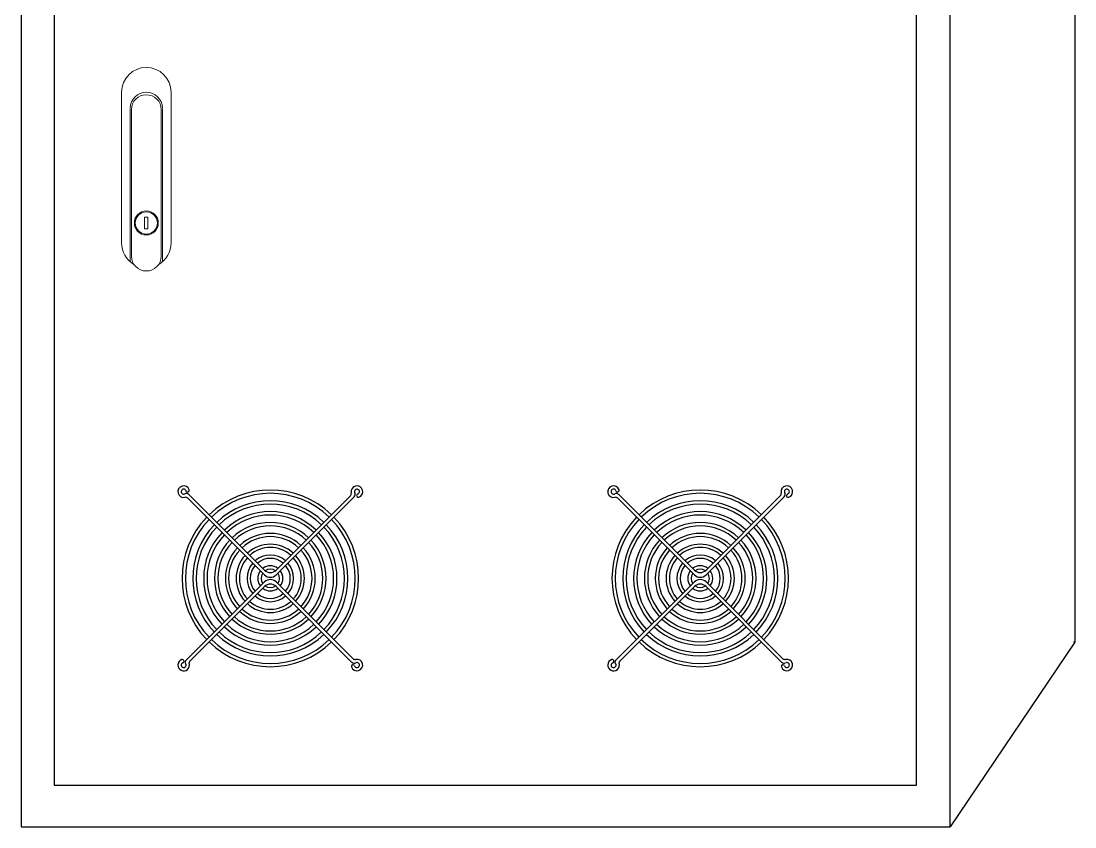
# Model space of a CAD drawing. Header units: millimetres. Extents: x 8533 to 164433, y 5768 to 115327.
# Drawn here: x 71424 to 72804, y 99428 to 100483 of the extents above; entities that cross this region are included whole.
import ezdxf

# ---------------------------------------------------------------- set-up
doc = ezdxf.new("R2010")
doc.units = ezdxf.units.MM
doc.header["$LTSCALE"] = 250
doc.layers.add('02_G-ENP_내부선', color=4, linetype='Continuous')
doc.layers.add('06_G-ENP_심볼', color=3, linetype='Continuous')

msp = doc.modelspace()

# ---------------------------------------------------------------- linework, layer by layer
at = {"layer": '02_G-ENP_내부선', "color": 4}
msp.add_line((72803.9, 99669.9, -0.4), (72801.9, 99669.9, -0.4), dxfattribs=at)
at = {"layer": '06_G-ENP_심볼', "color": 7, "linetype": 'Continuous', "lineweight": 25}
for p, q in [((72803.9, 101499.3, -0.1), (72803.9, 99669.9, -0.1)), ((71423.5, 101257.4, -0.4), (71423.5, 99428, -0.4)), ((72640.3, 99428, -0.4), (72640.3, 101257.4, -0.4)), ((71466.7, 101203, -0.4), (71466.7, 99482.6, -0.4)), ((72596.3, 99482.6, -0.4), (72596.3, 101203, -0.4)), ((72803.9, 99669.9, -0.4), (72640.3, 99428, -0.4)), ((71466.7, 99482.6, -0.4), (72596.3, 99482.6, -0.4)), ((71423.5, 99428, -0.4), (72640.3, 99428, -0.4))]:
    msp.add_line(p, q, dxfattribs=at)
at = {"layer": '06_G-ENP_심볼', "linetype": 'Continuous', "lineweight": 0, "ltscale": 10}
for p, q in [((71555.1, 100389.5, -0.4), (71555.1, 100192.4, -0.4)), ((71620, 100389.5, -0.4), (71620, 100192.4, -0.4)), ((71566.4, 100368.4, -0.4), (71566.4, 100167.8, -0.4)), ((71568.1, 100366.8, -0.4), (71568.1, 100175.1, -0.4)), ((71607, 100366.8, -0.4), (71607, 100175.1, -0.4)), ((71608.7, 100368.4, -0.4), (71608.7, 100167.8, -0.4))]:
    msp.add_line(p, q, dxfattribs=at)
at = {"layer": '06_G-ENP_심볼', "lineweight": 0}
for p, q in [((71585.4, 100210.9, -0.4), (71585.4, 100226, -0.4)), ((71589.7, 100226, -0.4), (71585.4, 100226, -0.4)), ((71589.7, 100210.9, -0.4), (71589.7, 100226, -0.4)), ((71589.7, 100210.9, -0.4), (71585.4, 100210.9, -0.4))]:
    msp.add_line(p, q, dxfattribs=at)
at = {"layer": '06_G-ENP_심볼'}
for p, q in [((71642, 99858.2, -0.4), (71742.3, 99757.9, -0.4)), ((71643.2, 99863.2, -0.4), (71742.3, 99764, -0.4)), ((71757.6, 99764, -0.4), (71854.9, 99861.2, -0.4)), ((71757.6, 99757.9, -0.4), (71859.9, 99860.1, -0.4)), ((72205.1, 99858.2, -0.4), (72305.4, 99757.9, -0.4)), ((72206.3, 99863.2, -0.4), (72305.4, 99764, -0.4)), ((72320.7, 99764, -0.4), (72418, 99861.2, -0.4)), ((72320.7, 99757.9, -0.4), (72422.9, 99860.1, -0.4)), ((71638.8, 99645.2, -0.4), (71742.3, 99748.7, -0.4)), ((71757.6, 99748.7, -0.4), (71857.9, 99648.4, -0.4)), ((72201.9, 99645.2, -0.4), (72305.4, 99748.7, -0.4)), ((72320.7, 99748.7, -0.4), (72421, 99648.4, -0.4)), ((71644.2, 99644.5, -0.4), (71742.3, 99742.6, -0.4)), ((71757.6, 99742.6, -0.4), (71856.8, 99643.4, -0.4)), ((72207.3, 99644.5, -0.4), (72305.4, 99742.6, -0.4)), ((72320.7, 99742.6, -0.4), (72419.9, 99643.4, -0.4))]:
    msp.add_line(p, q, dxfattribs=at)
at = {"layer": '06_G-ENP_심볼', "lineweight": 0}
for radius in [15.7, 14.6]:
    msp.add_circle((71587.6, 100218.4, -0.4), radius, dxfattribs=at)
for centre, radius, start, end in [((71587.6, 100389.5, -0.4), 32.5, 0, 180), ((71587.6, 100368.4, -0.4), 21.1, 1.4693, 178.5307), ((71587.6, 100366.8, -0.4), 19.5, 0, 180), ((71587.6, 100192.4, -0.4), 32.5, 180, 240.0736), ((71587.6, 100192.4, -0.4), 32.5, 299.9264, 0), ((71587.6, 100175.1, -0.4), 19.5, 180, 0)]:
    msp.add_arc(centre, radius, start, end, dxfattribs=at)
at = {"layer": '06_G-ENP_심볼'}
for centre, radius, start, end in [((71636.5, 99866.8, -0.4), 7.58, 18.5782, 281.9443), ((71636.5, 99866.8, -0.4), 3.25, 18.5782, 298.3985), ((71641.6, 99868.5, -0.4), 2.17, 198.5782, 18.5782), ((71750, 99753.3, -0.4), 115.6, 46.073, 133.927), ((71863.5, 99866.8, -0.4), 7.58, 288.5782, 191.9443), ((71863.5, 99866.8, -0.4), 3.25, 288.5782, 208.3985), ((72199.6, 99866.8, -0.4), 7.58, 18.5782, 281.9443), ((72199.6, 99866.8, -0.4), 3.25, 18.5782, 298.3985), ((72204.7, 99868.5, -0.4), 2.17, 198.5782, 18.5782), ((72313.1, 99753.3, -0.4), 115.6, 46.073, 133.927), ((72426.6, 99866.8, -0.4), 7.58, 288.5782, 191.9443), ((72426.6, 99866.8, -0.4), 3.25, 288.5782, 208.3985), ((71640.1, 99860.1, -0.4), 4.33, 45, 118.3985), ((71639, 99855.1, -0.4), 4.33, 45, 101.9443), ((71750, 99753.3, -0.4), 111.3, 46.1148, 133.8852), ((71750, 99753.3, -0.4), 101.5, 46.2231, 133.7769), ((71851.8, 99864.3, -0.4), 4.33, 315, 11.9443), ((71856.8, 99863.2, -0.4), 4.33, 315, 28.3985), ((71865.2, 99861.6, -0.4), 2.17, 108.5782, 288.5782), ((72203.2, 99860.1, -0.4), 4.33, 45, 118.3985), ((72202.1, 99855.1, -0.4), 4.33, 45, 101.9443), ((72313.1, 99753.3, -0.4), 111.3, 46.1148, 133.8852), ((72313.1, 99753.3, -0.4), 101.5, 46.2231, 133.7769), ((72414.9, 99864.3, -0.4), 4.33, 315, 11.9443), ((72419.9, 99863.2, -0.4), 4.33, 315, 28.3985), ((72428.3, 99861.6, -0.4), 2.17, 108.5782, 288.5782), ((71750, 99753.3, -0.4), 97.1, 46.2776, 133.7224), ((71750, 99753.3, -0.4), 87.3, 46.4219, 133.5781), ((72313.1, 99753.3, -0.4), 97.1, 46.2776, 133.7224), ((72313.1, 99753.3, -0.4), 87.3, 46.4219, 133.5781), ((71750, 99753.3, -0.4), 115.6, 136.073, 223.927), ((71750, 99753.3, -0.4), 111.3, 136.1148, 223.8852), ((71750, 99753.3, -0.4), 82.9, 46.4961, 133.5039), ((71750, 99753.3, -0.4), 73.1, 46.6979, 133.3021), ((71750, 99753.3, -0.4), 111.3, 316.1148, 43.8852), ((71750, 99753.3, -0.4), 115.6, 316.073, 43.927), ((72313.1, 99753.3, -0.4), 115.6, 136.073, 223.927), ((72313.1, 99753.3, -0.4), 111.3, 136.1148, 223.8852), ((72313.1, 99753.3, -0.4), 82.9, 46.4961, 133.5039), ((72313.1, 99753.3, -0.4), 73.1, 46.6979, 133.3021), ((72313.1, 99753.3, -0.4), 111.3, 316.1148, 43.8852), ((72313.1, 99753.3, -0.4), 115.6, 316.073, 43.927), ((71750, 99753.3, -0.4), 101.5, 136.2231, 223.7769), ((71750, 99753.3, -0.4), 97.1, 136.2776, 223.7224), ((71750, 99753.3, -0.4), 87.3, 136.4219, 223.5781), ((71750, 99753.3, -0.4), 68.8, 46.8049, 133.1951), ((71750, 99753.3, -0.4), 87.3, 316.4219, 43.5781), ((71750, 99753.3, -0.4), 97.1, 316.2776, 43.7224), ((71750, 99753.3, -0.4), 101.5, 316.2231, 43.7769), ((72313.1, 99753.3, -0.4), 101.5, 136.2231, 223.7769), ((72313.1, 99753.3, -0.4), 97.1, 136.2776, 223.7224), ((72313.1, 99753.3, -0.4), 87.3, 136.4219, 223.5781), ((72313.1, 99753.3, -0.4), 68.8, 46.8049, 133.1951), ((72313.1, 99753.3, -0.4), 87.3, 316.4219, 43.5781), ((72313.1, 99753.3, -0.4), 97.1, 316.2776, 43.7224), ((72313.1, 99753.3, -0.4), 101.5, 316.2231, 43.7769), ((71750, 99753.3, -0.4), 82.9, 136.4961, 223.5039), ((71750, 99753.3, -0.4), 73.1, 136.6979, 223.3021), ((71750, 99753.3, -0.4), 68.8, 136.8049, 223.1951), ((71750, 99753.3, -0.4), 58.9, 47.1069, 132.8931), ((71750, 99753.3, -0.4), 54.6, 47.2742, 132.7258), ((71750, 99753.3, -0.4), 68.8, 316.8049, 43.1951), ((71750, 99753.3, -0.4), 73.1, 316.6979, 43.3021), ((71750, 99753.3, -0.4), 82.9, 316.4961, 43.5039), ((72313.1, 99753.3, -0.4), 82.9, 136.4961, 223.5039), ((72313.1, 99753.3, -0.4), 73.1, 136.6979, 223.3021), ((72313.1, 99753.3, -0.4), 68.8, 136.8049, 223.1951), ((72313.1, 99753.3, -0.4), 58.9, 47.1069, 132.8931), ((72313.1, 99753.3, -0.4), 54.6, 47.2742, 132.7258), ((72313.1, 99753.3, -0.4), 68.8, 316.8049, 43.1951), ((72313.1, 99753.3, -0.4), 73.1, 316.6979, 43.3021), ((72313.1, 99753.3, -0.4), 82.9, 316.4961, 43.5039), ((71750, 99753.3, -0.4), 58.9, 137.1069, 222.8931), ((71750, 99753.3, -0.4), 54.6, 137.2742, 222.7258), ((71750, 99753.3, -0.4), 44.7, 47.7757, 132.2243), ((71750, 99753.3, -0.4), 40.4, 48.0736, 131.9264), ((71750, 99753.3, -0.4), 54.6, 317.2742, 42.7258), ((71750, 99753.3, -0.4), 58.9, 317.1069, 42.8931), ((72313.1, 99753.3, -0.4), 58.9, 137.1069, 222.8931), ((72313.1, 99753.3, -0.4), 54.6, 137.2742, 222.7258), ((72313.1, 99753.3, -0.4), 44.7, 47.7757, 132.2243), ((72313.1, 99753.3, -0.4), 40.4, 48.0736, 131.9264), ((72313.1, 99753.3, -0.4), 54.6, 317.2742, 42.7258), ((72313.1, 99753.3, -0.4), 58.9, 317.1069, 42.8931), ((71750, 99753.3, -0.4), 44.7, 137.7757, 222.2243), ((71750, 99753.3, -0.4), 40.4, 138.0736, 221.9264), ((71750, 99753.3, -0.4), 30.5, 139.0669, 220.9331), ((71750, 99753.3, -0.4), 30.5, 49.0669, 130.9331), ((71750, 99753.3, -0.4), 26.2, 49.7406, 130.2594), ((71750, 99753.3, -0.4), 30.5, 319.0669, 40.9331), ((71750, 99753.3, -0.4), 40.4, 318.0736, 41.9264), ((71750, 99753.3, -0.4), 44.7, 317.7757, 42.2243), ((72313.1, 99753.3, -0.4), 44.7, 137.7757, 222.2243), ((72313.1, 99753.3, -0.4), 40.4, 138.0736, 221.9264), ((72313.1, 99753.3, -0.4), 30.5, 139.0669, 220.9331), ((72313.1, 99753.3, -0.4), 30.5, 49.0669, 130.9331), ((72313.1, 99753.3, -0.4), 26.2, 49.7406, 130.2594), ((72313.1, 99753.3, -0.4), 30.5, 319.0669, 40.9331), ((72313.1, 99753.3, -0.4), 40.4, 318.0736, 41.9264), ((72313.1, 99753.3, -0.4), 44.7, 317.7757, 42.2243), ((71750, 99753.3, -0.4), 26.2, 139.7406, 220.2594), ((71750, 99753.3, -0.4), 16.4, 142.6112, 217.3888), ((71750, 99753.3, -0.4), 12, 145.3803, 214.6197), ((71750, 99753.3, -0.4), 16.4, 52.6112, 127.3888), ((71750, 99771.7, -0.4), 10.8, 225, 315), ((71750, 99765.5, -0.4), 10.8, 225, 315), ((71750, 99753.3, -0.4), 12, 55.3803, 124.6197), ((71750, 99753.3, -0.4), 12, 325.3803, 34.6197), ((71750, 99753.3, -0.4), 16.4, 322.6112, 37.3888), ((71750, 99753.3, -0.4), 26.2, 319.7406, 40.2594), ((72313.1, 99753.3, -0.4), 26.2, 139.7406, 220.2594), ((72313.1, 99753.3, -0.4), 16.4, 142.6112, 217.3888), ((72313.1, 99753.3, -0.4), 12, 145.3803, 214.6197), ((72313.1, 99753.3, -0.4), 16.4, 52.6112, 127.3888), ((72313.1, 99771.7, -0.4), 10.8, 225, 315), ((72313.1, 99765.5, -0.4), 10.8, 225, 315), ((72313.1, 99753.3, -0.4), 12, 55.3803, 124.6197), ((72313.1, 99753.3, -0.4), 12, 325.3803, 34.6197), ((72313.1, 99753.3, -0.4), 16.4, 322.6112, 37.3888), ((72313.1, 99753.3, -0.4), 26.2, 319.7406, 40.2594), ((71750, 99741, -0.4), 10.8, 45, 135), ((71750, 99734.9, -0.4), 10.8, 45, 135), ((71750, 99753.3, -0.4), 12, 235.3803, 304.6197), ((72313.1, 99741, -0.4), 10.8, 45, 135), ((72313.1, 99734.9, -0.4), 10.8, 45, 135), ((72313.1, 99753.3, -0.4), 12, 235.3803, 304.6197), ((71750, 99753.3, -0.4), 30.5, 229.0669, 310.9331), ((71750, 99753.3, -0.4), 26.2, 229.7406, 310.2594), ((71750, 99753.3, -0.4), 16.4, 232.6112, 307.3888), ((72313.1, 99753.3, -0.4), 30.5, 229.0669, 310.9331), ((72313.1, 99753.3, -0.4), 26.2, 229.7406, 310.2594), ((72313.1, 99753.3, -0.4), 16.4, 232.6112, 307.3888), ((71750, 99753.3, -0.4), 44.7, 227.7757, 312.2243), ((71750, 99753.3, -0.4), 40.4, 228.0736, 311.9264), ((72313.1, 99753.3, -0.4), 44.7, 227.7757, 312.2243), ((72313.1, 99753.3, -0.4), 40.4, 228.0736, 311.9264), ((71750, 99753.3, -0.4), 68.8, 226.8049, 313.1951), ((71750, 99753.3, -0.4), 58.9, 227.1069, 312.8931), ((71750, 99753.3, -0.4), 54.6, 227.2742, 312.7258), ((72313.1, 99753.3, -0.4), 68.8, 226.8049, 313.1951), ((72313.1, 99753.3, -0.4), 58.9, 227.1069, 312.8931), ((72313.1, 99753.3, -0.4), 54.6, 227.2742, 312.7258), ((71750, 99753.3, -0.4), 87.3, 226.4219, 313.5781), ((71750, 99753.3, -0.4), 82.9, 226.4961, 313.5039), ((71750, 99753.3, -0.4), 73.1, 226.6979, 313.3021), ((72313.1, 99753.3, -0.4), 87.3, 226.4219, 313.5781), ((72313.1, 99753.3, -0.4), 82.9, 226.4961, 313.5039), ((72313.1, 99753.3, -0.4), 73.1, 226.6979, 313.3021), ((71750, 99753.3, -0.4), 101.5, 226.2231, 313.7769), ((71750, 99753.3, -0.4), 97.1, 226.2776, 313.7224), ((72313.1, 99753.3, -0.4), 101.5, 226.2231, 313.7769), ((72313.1, 99753.3, -0.4), 97.1, 226.2776, 313.7224), ((71750, 99753.3, -0.4), 115.6, 226.073, 313.927), ((71750, 99753.3, -0.4), 111.3, 226.1148, 313.8852), ((72313.1, 99753.3, -0.4), 115.6, 226.073, 313.927), ((72313.1, 99753.3, -0.4), 111.3, 226.1148, 313.8852), ((71636.5, 99639.8, -0.4), 7.58, 108.5782, 18.6122), ((71634.8, 99644.9, -0.4), 2.17, 288.5782, 108.5782), ((71863.5, 99639.8, -0.4), 7.58, 198.5782, 101.9443), ((71861, 99651.5, -0.4), 4.33, 225, 281.9443), ((72199.6, 99639.8, -0.4), 7.58, 108.5782, 18.6122), ((72197.9, 99644.9, -0.4), 2.17, 288.5782, 108.5782), ((72426.6, 99639.8, -0.4), 7.58, 198.5782, 101.9443), ((72424.1, 99651.5, -0.4), 4.33, 225, 281.9443), ((71636.5, 99639.8, -0.4), 3.25, 108.5782, 45), ((71640.3, 99643.6, -0.4), 2.17, 135, 225), ((71645.7, 99642.9, -0.4), 2.17, 135, 198.6122), ((71858.3, 99638.1, -0.4), 2.17, 18.5782, 198.5782), ((71859.9, 99646.5, -0.4), 4.33, 225, 298.3985), ((71863.5, 99639.8, -0.4), 3.25, 198.5782, 118.3985), ((72199.6, 99639.8, -0.4), 3.25, 108.5782, 45), ((72203.4, 99643.6, -0.4), 2.17, 135, 225), ((72208.8, 99642.9, -0.4), 2.17, 135, 198.6122), ((72421.4, 99638.1, -0.4), 2.17, 18.5782, 198.5782), ((72422.9, 99646.5, -0.4), 4.33, 225, 298.3985), ((72426.6, 99639.8, -0.4), 3.25, 198.5782, 118.3985)]:
    msp.add_arc(centre, radius, start, end, dxfattribs=at)

doc.saveas('drawing.dxf')
